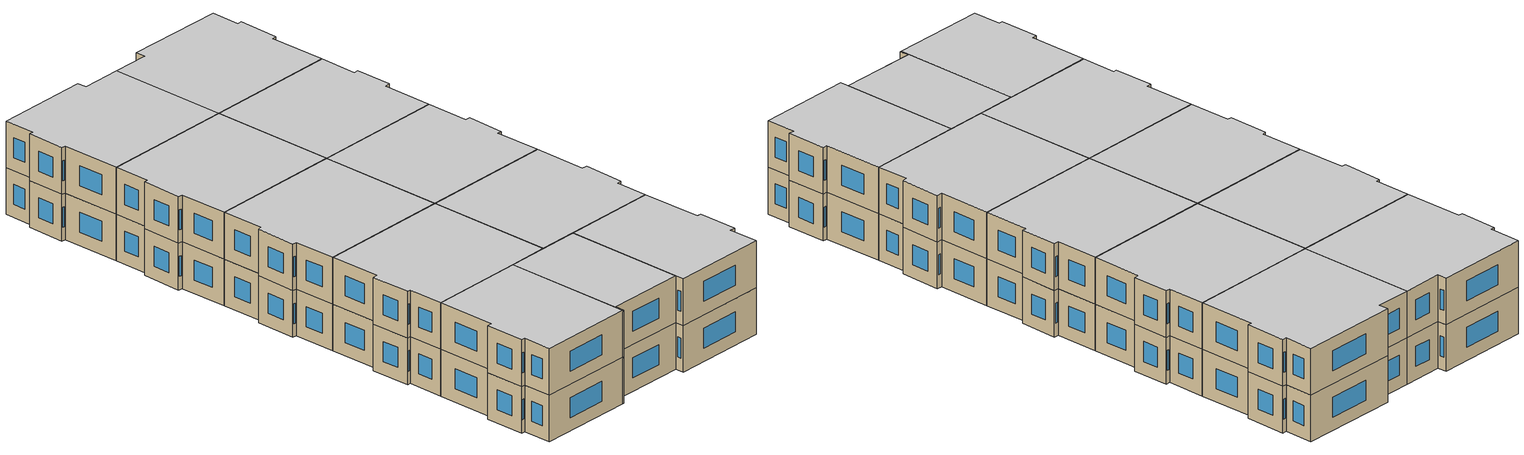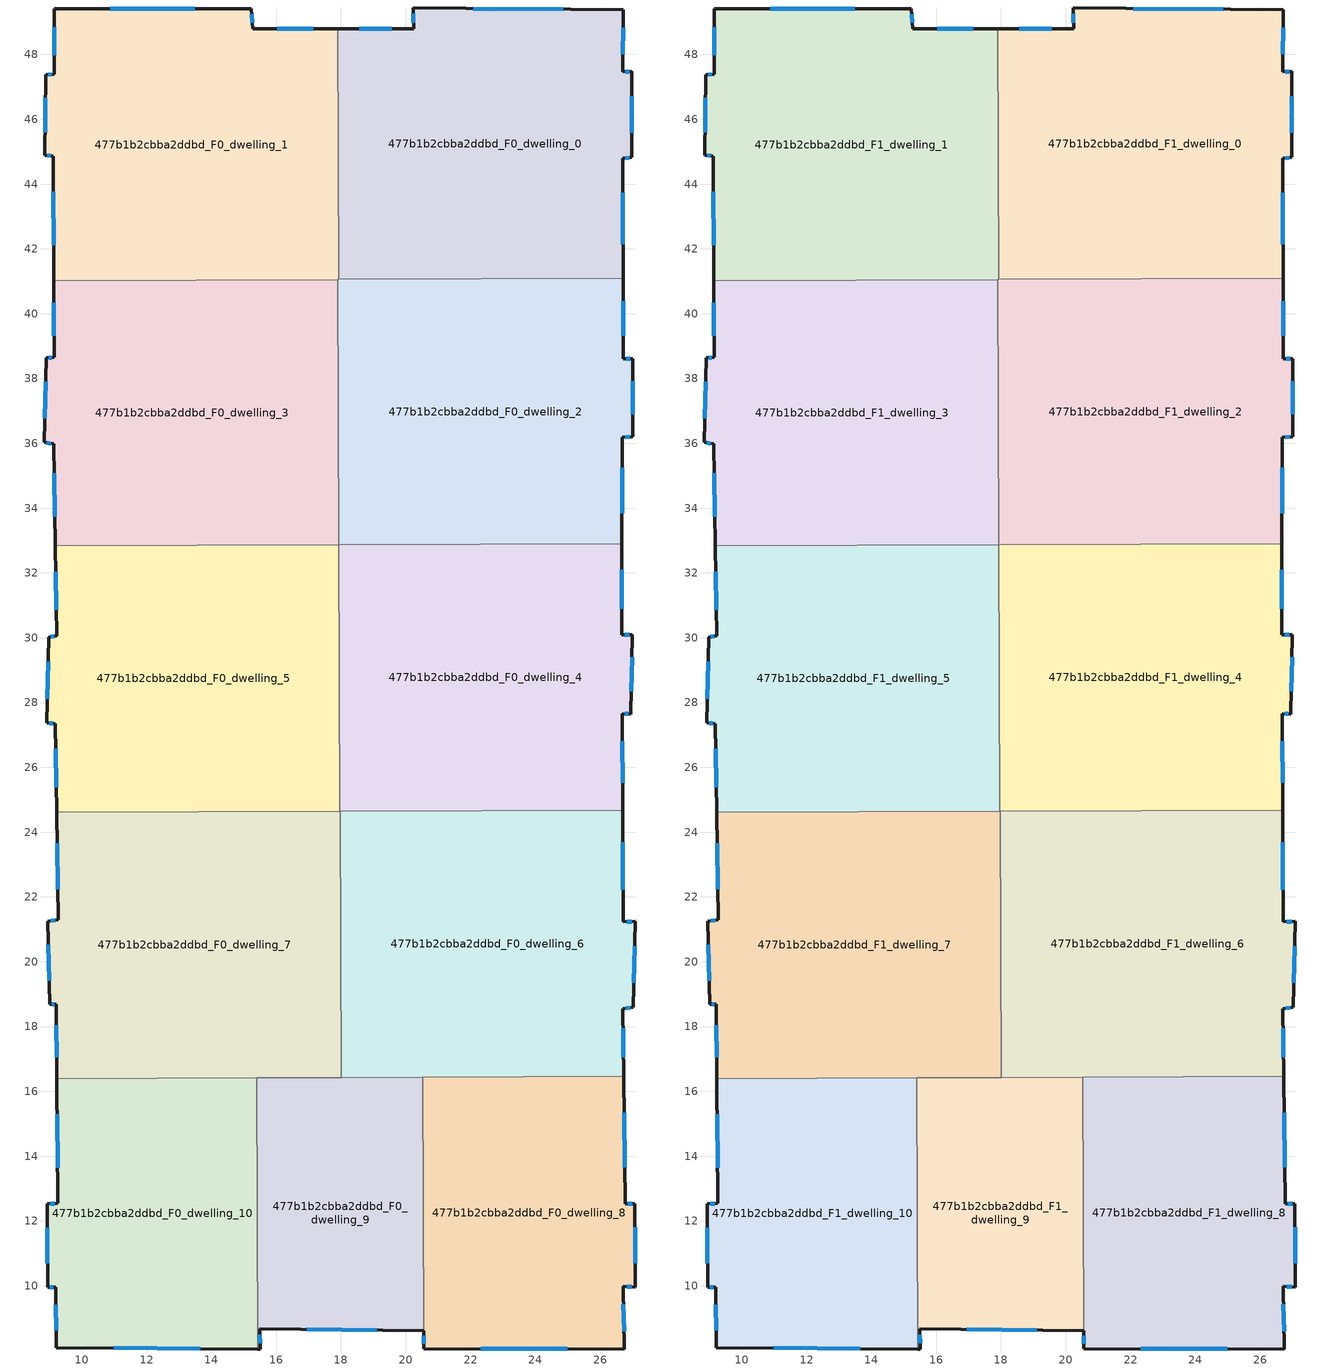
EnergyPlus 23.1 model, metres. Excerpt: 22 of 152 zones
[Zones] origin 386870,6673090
477b1b2cbba2ddbd_F0_dwelling_0
 floor ground (EU_floor_Construction): 26.72,49.38 26.69,47.46 26.97,47.48 26.97,44.82 26.69,44.79 26.71,41.09 17.93,41.06 17.9,48.8 20.24,48.8 20.23,49.43 z0
 wall outside (EU_wall_Construction): 26.71,41.09 26.69,44.79 26.97,44.82 26.97,47.48 26.69,47.46 26.72,49.38 20.23,49.43 20.24,48.8 17.9,48.8 z0:3
 wall to 477b1b2cbba2ddbd_F0_dwelling_1 (EU_wall_Construction): 17.9,48.8 17.93,41.06 z0:3
 wall to 477b1b2cbba2ddbd_F0_dwelling_2 (EU_wall_Construction): 17.93,41.06 26.71,41.09 z0:3
 window (EU_Window_Construction): 19.57,48.8 18.57,48.8 / 20.23,49.25 20.24,48.98 / 24.86,49.4 22.08,49.42 / 26.7,48.01 26.71,48.83 / 26.89,47.47 26.77,47.47 / 26.97,45.58 26.97,46.72 / 26.77,44.8 26.89,44.81 / 26.7,42.15 26.7,43.73 z0.86:2.14
477b1b2cbba2ddbd_F0_dwelling_1
 floor ground (EU_floor_Construction): 17.9,48.8 17.93,41.06 9.13,41.02 9.11,44.87 8.86,44.9 8.88,47.38 9.15,47.39 9.15,49.41 15.23,49.41 15.28,48.8 z0
 wall outside (EU_wall_Construction): 17.9,48.8 15.28,48.8 15.23,49.41 9.15,49.41 9.15,47.39 8.88,47.38 8.86,44.9 9.11,44.87 9.13,41.02 z0:3
 wall to 477b1b2cbba2ddbd_F0_dwelling_3 (EU_wall_Construction): 9.13,41.02 17.91,41.06 z0:3
 wall to 477b1b2cbba2ddbd_F0_dwelling_2 (EU_wall_Construction): 17.91,41.06 17.93,41.06 z0:3
 window (EU_Window_Construction): 8.88,46.67 8.87,45.6 / 9.08,47.39 8.96,47.38 / 9.15,48.84 9.15,47.97 / 13.49,49.41 10.89,49.41 / 15.27,48.98 15.25,49.24 / 17.15,48.8 16.03,48.8 / 9.12,43.77 9.13,42.12 / 8.93,44.89 9.04,44.87 z0.86:2.14
477b1b2cbba2ddbd_F0_dwelling_10
 floor ground (EU_floor_Construction): 15.4,16.42 15.44,8.05 9.22,8.09 9.2,9.95 8.94,9.96 8.93,12.53 9.26,12.54 9.23,16.39 z0
 wall outside (EU_wall_Construction): 9.23,16.39 9.26,12.54 8.93,12.53 8.94,9.96 9.2,9.95 9.22,8.09 15.44,8.05 z0:3
 wall to 477b1b2cbba2ddbd_F0_dwelling_9 (EU_wall_Construction): 15.44,8.05 15.4,16.42 z0:3
 wall to 477b1b2cbba2ddbd_F0_dwelling_7 (EU_wall_Construction): 15.4,16.42 9.23,16.39 z0:3
 window (EU_Window_Construction): 8.93,11.79 8.94,10.69 / 9.17,12.54 9.03,12.53 / 9.24,15.29 9.25,13.64 / 10.99,8.08 13.66,8.06 / 9.2,9.42 9.21,8.62 / 9.02,9.96 9.12,9.95 z0.86:2.14
477b1b2cbba2ddbd_F0_dwelling_2
 floor ground (EU_floor_Construction): 26.71,41.09 26.71,38.6 27.01,38.61 27.01,36.21 26.68,36.19 26.67,32.9 17.94,32.87 17.91,41.06 z0
 wall outside (EU_wall_Construction): 26.67,32.9 26.68,36.19 27.01,36.21 27.01,38.61 26.71,38.6 26.71,41.09 z0:3
 wall to 477b1b2cbba2ddbd_F0_dwelling_3 (EU_wall_Construction): 17.91,41.06 17.94,32.87 z0:3
 wall to 477b1b2cbba2ddbd_F0_dwelling_4 (EU_wall_Construction): 17.94,32.87 26.67,32.9 z0:3
 window (EU_Window_Construction): 26.67,33.84 26.68,35.25 / 26.71,39.31 26.71,40.38 / 26.92,38.61 26.8,38.6 / 27.01,36.89 27.01,37.92 / 26.77,36.19 26.92,36.2 z0.86:2.14
477b1b2cbba2ddbd_F0_dwelling_3
 floor ground (EU_floor_Construction): 17.91,41.06 17.94,32.87 9.18,32.83 9.13,35.98 8.84,36.03 8.91,38.64 9.15,38.65 9.13,41.02 z0
 wall outside (EU_wall_Construction): 9.13,41.02 9.15,38.65 8.91,38.64 8.84,36.03 9.13,35.98 9.18,32.83 z0:3
 wall to 477b1b2cbba2ddbd_F0_dwelling_5 (EU_wall_Construction): 9.18,32.83 17.93,32.87 z0:3
 wall to 477b1b2cbba2ddbd_F0_dwelling_4 (EU_wall_Construction): 17.93,32.87 17.94,32.87 z0:3
 window (EU_Window_Construction): 8.89,37.9 8.86,36.77 / 9.08,38.65 8.97,38.64 / 9.14,40.34 9.14,39.33 / 9.14,35.08 9.17,33.73 / 8.92,36.01 9.05,35.99 z0.86:2.14
477b1b2cbba2ddbd_F0_dwelling_4
 floor ground (EU_floor_Construction): 26.67,32.9 26.66,30.09 26.99,30.09 26.95,27.64 26.68,27.66 26.69,24.68 17.96,24.64 17.93,32.87 z0
 wall outside (EU_wall_Construction): 26.69,24.68 26.68,27.66 26.95,27.64 26.99,30.09 26.66,30.09 26.67,32.9 z0:3
 wall to 477b1b2cbba2ddbd_F0_dwelling_5 (EU_wall_Construction): 17.93,32.87 17.96,24.64 z0:3
 wall to 477b1b2cbba2ddbd_F0_dwelling_6 (EU_wall_Construction): 17.97,24.64 26.69,24.68 z0:3
 wall to 477b1b2cbba2ddbd_F0_dwelling_7 (EU_wall_Construction): 17.96,24.64 17.97,24.64 z0:3
 window (EU_Window_Construction): 26.69,25.53 26.69,26.81 / 26.67,30.89 26.67,32.1 / 26.9,30.09 26.76,30.09 / 26.96,28.34 26.98,29.39 / 26.76,27.66 26.87,27.65 z0.86:2.14
477b1b2cbba2ddbd_F0_dwelling_5
 floor ground (EU_floor_Construction): 17.93,32.87 17.96,24.64 9.22,24.61 9.18,27.35 8.93,27.37 8.98,30.01 9.22,30.07 9.18,32.83 z0
 wall outside (EU_wall_Construction): 9.18,32.83 9.22,30.07 8.98,30.01 8.93,27.37 9.18,27.35 9.22,24.61 z0:3
 wall to 477b1b2cbba2ddbd_F0_dwelling_7 (EU_wall_Construction): 9.22,24.61 17.96,24.64 z0:3
 window (EU_Window_Construction): 8.96,29.26 8.94,28.12 / 9.15,30.05 9.05,30.03 / 9.19,32.04 9.21,30.86 / 9.19,26.57 9.21,25.39 / 9,27.36 9.11,27.35 z0.86:2.14
477b1b2cbba2ddbd_F0_dwelling_6
 floor ground (EU_floor_Construction): 26.69,24.68 26.71,21.23 27.08,21.24 27.02,18.59 26.7,18.55 26.72,16.46 18,16.43 17.97,24.64 z0
 wall outside (EU_wall_Construction): 26.72,16.46 26.7,18.55 27.02,18.59 27.08,21.24 26.71,21.23 26.69,24.68 z0:3
 wall to 477b1b2cbba2ddbd_F0_dwelling_7 (EU_wall_Construction): 17.97,24.64 18,16.43 z0:3
 wall to 477b1b2cbba2ddbd_F0_dwelling_8 (EU_wall_Construction): 20.52,16.44 26.72,16.46 z0:3
 wall to 477b1b2cbba2ddbd_F0_dwelling_9 (EU_wall_Construction): 18,16.43 20.52,16.44 z0:3
 window (EU_Window_Construction): 26.72,17.06 26.71,17.95 / 26.7,22.22 26.7,23.69 / 26.97,21.24 26.81,21.23 / 27.04,19.35 27.06,20.49 / 26.79,18.56 26.93,18.58 z0.86:2.14
477b1b2cbba2ddbd_F0_dwelling_7
 floor ground (EU_floor_Construction): 17.97,24.64 18,16.43 9.23,16.39 9.22,18.69 9.01,18.69 8.95,21.26 9.28,21.3 9.22,24.61 z0
 wall outside (EU_wall_Construction): 9.22,24.61 9.28,21.3 8.95,21.26 9.01,18.69 9.22,18.69 9.23,16.39 z0:3
 wall to 477b1b2cbba2ddbd_F0_dwelling_9 (EU_wall_Construction): 15.4,16.42 18,16.43 z0:3
 window (EU_Window_Construction): 8.97,20.52 8.99,19.42 / 9.19,21.29 9.04,21.27 / 9.24,23.66 9.26,22.24 / 9.22,18.04 9.23,17.05 / 9.07,18.69 9.16,18.69 z0.86:2.14
477b1b2cbba2ddbd_F0_dwelling_8
 floor ground (EU_floor_Construction): 26.72,16.46 26.77,12.54 27.07,12.54 27.08,9.96 26.7,9.98 26.75,8.05 20.55,8.05 20.55,8.61 20.52,16.44 z0
 wall outside (EU_wall_Construction): 20.55,8.61 20.55,8.05 26.75,8.05 26.7,9.98 27.08,9.96 27.07,12.54 26.77,12.54 26.72,16.46 z0:3
 wall to 477b1b2cbba2ddbd_F0_dwelling_9 (EU_wall_Construction): 20.52,16.44 20.55,8.61 z0:3
 window (EU_Window_Construction): 22.32,8.05 24.98,8.05 / 20.55,8.45 20.55,8.21 / 26.75,13.66 26.74,15.34 / 26.98,12.54 26.85,12.54 / 27.08,10.7 27.07,11.8 / 26.81,9.98 26.98,9.96 / 26.74,8.6 26.72,9.43 z0.86:2.14
477b1b2cbba2ddbd_F0_dwelling_9
 floor ground (EU_floor_Construction): 20.52,16.44 20.55,8.61 15.5,8.67 15.51,8.05 15.44,8.05 15.4,16.42 z0
 wall outside (EU_wall_Construction): 15.44,8.05 15.51,8.05 15.5,8.67 20.55,8.61 z0:3
 window (EU_Window_Construction): 16.94,8.65 19.11,8.63 / 15.5,8.23 15.5,8.49 z0.86:2.14
477b1b2cbba2ddbd_F1_dwelling_0
 floor to 477b1b2cbba2ddbd_F0_dwelling_0 (EU_floor_Construction): 26.72,49.38 26.69,47.46 26.97,47.48 26.97,44.82 26.69,44.79 26.71,41.09 17.93,41.06 17.9,48.8 20.24,48.8 20.23,49.43 z3
 wall outside (EU_wall_Construction): 26.71,41.09 26.69,44.79 26.97,44.82 26.97,47.48 26.69,47.46 26.72,49.38 20.23,49.43 20.24,48.8 17.9,48.8 z3:6
 wall to 477b1b2cbba2ddbd_F1_dwelling_1 (EU_wall_Construction): 17.9,48.8 17.93,41.06 z3:6
 wall to 477b1b2cbba2ddbd_F1_dwelling_2 (EU_wall_Construction): 17.93,41.06 26.71,41.09 z3:6
 window (EU_Window_Construction): 19.57,48.8 18.57,48.8 / 20.23,49.25 20.24,48.98 / 24.86,49.4 22.08,49.42 / 26.7,48.01 26.71,48.83 / 26.89,47.47 26.77,47.47 / 26.97,45.58 26.97,46.72 / 26.77,44.8 26.89,44.81 / 26.7,42.15 26.7,43.73 z3.86:5.14
 ceiling to 477b1b2cbba2ddbd_F2_dwelling_0 (EU_floor_Construction): 26.71,41.09 26.69,44.79 26.97,44.82 26.97,47.48 26.69,47.46 26.72,49.38 20.23,49.43 20.24,48.8 17.9,48.8 17.93,41.06 z6
477b1b2cbba2ddbd_F1_dwelling_1
 floor to 477b1b2cbba2ddbd_F0_dwelling_1 (EU_floor_Construction): 17.9,48.8 17.93,41.06 9.13,41.02 9.11,44.87 8.86,44.9 8.88,47.38 9.15,47.39 9.15,49.41 15.23,49.41 15.28,48.8 z3
 wall outside (EU_wall_Construction): 17.9,48.8 15.28,48.8 15.23,49.41 9.15,49.41 9.15,47.39 8.88,47.38 8.86,44.9 9.11,44.87 9.13,41.02 z3:6
 wall to 477b1b2cbba2ddbd_F1_dwelling_3 (EU_wall_Construction): 9.13,41.02 17.91,41.06 z3:6
 wall to 477b1b2cbba2ddbd_F1_dwelling_2 (EU_wall_Construction): 17.91,41.06 17.93,41.06 z3:6
 window (EU_Window_Construction): 8.88,46.67 8.87,45.6 / 9.08,47.39 8.96,47.38 / 9.15,48.84 9.15,47.97 / 13.49,49.41 10.89,49.41 / 15.27,48.98 15.25,49.24 / 17.15,48.8 16.03,48.8 / 9.12,43.77 9.13,42.12 / 8.93,44.89 9.04,44.87 z3.86:5.14
 ceiling to 477b1b2cbba2ddbd_F2_dwelling_1 (EU_floor_Construction): 17.93,41.06 17.9,48.8 15.28,48.8 15.23,49.41 9.15,49.41 9.15,47.39 8.88,47.38 8.86,44.9 9.11,44.87 9.13,41.02 z6
477b1b2cbba2ddbd_F1_dwelling_10
 floor to 477b1b2cbba2ddbd_F0_dwelling_10 (EU_floor_Construction): 15.4,16.42 15.44,8.05 9.22,8.09 9.2,9.95 8.94,9.96 8.93,12.53 9.26,12.54 9.23,16.39 z3
 wall outside (EU_wall_Construction): 9.23,16.39 9.26,12.54 8.93,12.53 8.94,9.96 9.2,9.95 9.22,8.09 15.44,8.05 z3:6
 wall to 477b1b2cbba2ddbd_F1_dwelling_9 (EU_wall_Construction): 15.44,8.05 15.4,16.42 z3:6
 wall to 477b1b2cbba2ddbd_F1_dwelling_7 (EU_wall_Construction): 15.4,16.42 9.23,16.39 z3:6
 window (EU_Window_Construction): 8.93,11.79 8.94,10.69 / 9.17,12.54 9.03,12.53 / 9.24,15.29 9.25,13.64 / 10.99,8.08 13.66,8.06 / 9.2,9.42 9.21,8.62 / 9.02,9.96 9.12,9.95 z3.86:5.14
 ceiling to 477b1b2cbba2ddbd_F2_dwelling_10 (EU_floor_Construction): 15.44,8.05 15.4,16.42 9.23,16.39 9.26,12.54 8.93,12.53 8.94,9.96 9.2,9.95 9.22,8.09 z6
477b1b2cbba2ddbd_F1_dwelling_2
 floor to 477b1b2cbba2ddbd_F0_dwelling_2 (EU_floor_Construction): 26.71,41.09 26.71,38.6 27.01,38.61 27.01,36.21 26.68,36.19 26.67,32.9 17.94,32.87 17.91,41.06 z3
 wall outside (EU_wall_Construction): 26.67,32.9 26.68,36.19 27.01,36.21 27.01,38.61 26.71,38.6 26.71,41.09 z3:6
 wall to 477b1b2cbba2ddbd_F1_dwelling_3 (EU_wall_Construction): 17.91,41.06 17.94,32.87 z3:6
 wall to 477b1b2cbba2ddbd_F1_dwelling_4 (EU_wall_Construction): 17.94,32.87 26.67,32.9 z3:6
 window (EU_Window_Construction): 26.67,33.84 26.68,35.25 / 26.71,39.31 26.71,40.38 / 26.92,38.61 26.8,38.6 / 27.01,36.89 27.01,37.92 / 26.77,36.19 26.92,36.2 z3.86:5.14
 ceiling to 477b1b2cbba2ddbd_F2_dwelling_2 (EU_floor_Construction): 26.67,32.9 26.68,36.19 27.01,36.21 27.01,38.61 26.71,38.6 26.71,41.09 17.91,41.06 17.94,32.87 z6
477b1b2cbba2ddbd_F1_dwelling_3
 floor to 477b1b2cbba2ddbd_F0_dwelling_3 (EU_floor_Construction): 17.91,41.06 17.94,32.87 9.18,32.83 9.13,35.98 8.84,36.03 8.91,38.64 9.15,38.65 9.13,41.02 z3
 wall outside (EU_wall_Construction): 9.13,41.02 9.15,38.65 8.91,38.64 8.84,36.03 9.13,35.98 9.18,32.83 z3:6
 wall to 477b1b2cbba2ddbd_F1_dwelling_5 (EU_wall_Construction): 9.18,32.83 17.93,32.87 z3:6
 wall to 477b1b2cbba2ddbd_F1_dwelling_4 (EU_wall_Construction): 17.93,32.87 17.94,32.87 z3:6
 window (EU_Window_Construction): 8.89,37.9 8.86,36.77 / 9.08,38.65 8.97,38.64 / 9.14,40.34 9.14,39.33 / 9.14,35.08 9.17,33.73 / 8.92,36.01 9.05,35.99 z3.86:5.14
 ceiling to 477b1b2cbba2ddbd_F2_dwelling_3 (EU_floor_Construction): 17.94,32.87 17.91,41.06 9.13,41.02 9.15,38.65 8.91,38.64 8.84,36.03 9.13,35.98 9.18,32.83 z6
477b1b2cbba2ddbd_F1_dwelling_4
 floor to 477b1b2cbba2ddbd_F0_dwelling_4 (EU_floor_Construction): 26.67,32.9 26.66,30.09 26.99,30.09 26.95,27.64 26.68,27.66 26.69,24.68 17.96,24.64 17.93,32.87 z3
 wall outside (EU_wall_Construction): 26.69,24.68 26.68,27.66 26.95,27.64 26.99,30.09 26.66,30.09 26.67,32.9 z3:6
 wall to 477b1b2cbba2ddbd_F1_dwelling_5 (EU_wall_Construction): 17.93,32.87 17.96,24.64 z3:6
 wall to 477b1b2cbba2ddbd_F1_dwelling_6 (EU_wall_Construction): 17.97,24.64 26.69,24.68 z3:6
 wall to 477b1b2cbba2ddbd_F1_dwelling_7 (EU_wall_Construction): 17.96,24.64 17.97,24.64 z3:6
 window (EU_Window_Construction): 26.69,25.53 26.69,26.81 / 26.67,30.89 26.67,32.1 / 26.9,30.09 26.76,30.09 / 26.96,28.34 26.98,29.39 / 26.76,27.66 26.87,27.65 z3.86:5.14
 ceiling to 477b1b2cbba2ddbd_F2_dwelling_4 (EU_floor_Construction): 26.69,24.68 26.68,27.66 26.95,27.64 26.99,30.09 26.66,30.09 26.67,32.9 17.93,32.87 17.96,24.64 z6
477b1b2cbba2ddbd_F1_dwelling_5
 floor to 477b1b2cbba2ddbd_F0_dwelling_5 (EU_floor_Construction): 17.93,32.87 17.96,24.64 9.22,24.61 9.18,27.35 8.93,27.37 8.98,30.01 9.22,30.07 9.18,32.83 z3
 wall outside (EU_wall_Construction): 9.18,32.83 9.22,30.07 8.98,30.01 8.93,27.37 9.18,27.35 9.22,24.61 z3:6
 wall to 477b1b2cbba2ddbd_F1_dwelling_7 (EU_wall_Construction): 9.22,24.61 17.96,24.64 z3:6
 window (EU_Window_Construction): 8.96,29.26 8.94,28.12 / 9.15,30.05 9.05,30.03 / 9.19,32.04 9.21,30.86 / 9.19,26.57 9.21,25.39 / 9,27.36 9.11,27.35 z3.86:5.14
 ceiling to 477b1b2cbba2ddbd_F2_dwelling_5 (EU_floor_Construction): 17.96,24.64 17.93,32.87 9.18,32.83 9.22,30.07 8.98,30.01 8.93,27.37 9.18,27.35 9.22,24.61 z6
477b1b2cbba2ddbd_F1_dwelling_6
 floor to 477b1b2cbba2ddbd_F0_dwelling_6 (EU_floor_Construction): 26.69,24.68 26.71,21.23 27.08,21.24 27.02,18.59 26.7,18.55 26.72,16.46 18,16.43 17.97,24.64 z3
 wall outside (EU_wall_Construction): 26.72,16.46 26.7,18.55 27.02,18.59 27.08,21.24 26.71,21.23 26.69,24.68 z3:6
 wall to 477b1b2cbba2ddbd_F1_dwelling_7 (EU_wall_Construction): 17.97,24.64 18,16.43 z3:6
 wall to 477b1b2cbba2ddbd_F1_dwelling_8 (EU_wall_Construction): 20.52,16.44 26.72,16.46 z3:6
 wall to 477b1b2cbba2ddbd_F1_dwelling_9 (EU_wall_Construction): 18,16.43 20.52,16.44 z3:6
 window (EU_Window_Construction): 26.72,17.06 26.71,17.95 / 26.7,22.22 26.7,23.69 / 26.97,21.24 26.81,21.23 / 27.04,19.35 27.06,20.49 / 26.79,18.56 26.93,18.58 z3.86:5.14
 ceiling to 477b1b2cbba2ddbd_F2_dwelling_6 (EU_floor_Construction): 26.72,16.46 26.7,18.55 27.02,18.59 27.08,21.24 26.71,21.23 26.69,24.68 17.97,24.64 18,16.43 z6
477b1b2cbba2ddbd_F1_dwelling_7
 floor to 477b1b2cbba2ddbd_F0_dwelling_7 (EU_floor_Construction): 17.97,24.64 18,16.43 9.23,16.39 9.22,18.69 9.01,18.69 8.95,21.26 9.28,21.3 9.22,24.61 z3
 wall outside (EU_wall_Construction): 9.22,24.61 9.28,21.3 8.95,21.26 9.01,18.69 9.22,18.69 9.23,16.39 z3:6
 wall to 477b1b2cbba2ddbd_F1_dwelling_9 (EU_wall_Construction): 15.4,16.42 18,16.43 z3:6
 window (EU_Window_Construction): 8.97,20.52 8.99,19.42 / 9.19,21.29 9.04,21.27 / 9.24,23.66 9.26,22.24 / 9.22,18.04 9.23,17.05 / 9.07,18.69 9.16,18.69 z3.86:5.14
 ceiling to 477b1b2cbba2ddbd_F2_dwelling_7 (EU_floor_Construction): 18,16.43 17.97,24.64 9.22,24.61 9.28,21.3 8.95,21.26 9.01,18.69 9.22,18.69 9.23,16.39 z6
477b1b2cbba2ddbd_F1_dwelling_8
 floor to 477b1b2cbba2ddbd_F0_dwelling_8 (EU_floor_Construction): 26.72,16.46 26.77,12.54 27.07,12.54 27.08,9.96 26.7,9.98 26.75,8.05 20.55,8.05 20.55,8.61 20.52,16.44 z3
 wall outside (EU_wall_Construction): 20.55,8.61 20.55,8.05 26.75,8.05 26.7,9.98 27.08,9.96 27.07,12.54 26.77,12.54 26.72,16.46 z3:6
 wall to 477b1b2cbba2ddbd_F1_dwelling_9 (EU_wall_Construction): 20.52,16.44 20.55,8.61 z3:6
 window (EU_Window_Construction): 22.32,8.05 24.98,8.05 / 20.55,8.45 20.55,8.21 / 26.75,13.66 26.74,15.34 / 26.98,12.54 26.85,12.54 / 27.08,10.7 27.07,11.8 / 26.81,9.98 26.98,9.96 / 26.74,8.6 26.72,9.43 z3.86:5.14
 ceiling to 477b1b2cbba2ddbd_F2_dwelling_8 (EU_floor_Construction): 26.75,8.05 26.7,9.98 27.08,9.96 27.07,12.54 26.77,12.54 26.72,16.46 20.52,16.44 20.55,8.61 20.55,8.05 z6
477b1b2cbba2ddbd_F1_dwelling_9
 floor to 477b1b2cbba2ddbd_F0_dwelling_9 (EU_floor_Construction): 20.52,16.44 20.55,8.61 15.5,8.67 15.51,8.05 15.44,8.05 15.4,16.42 z3
 wall outside (EU_wall_Construction): 15.44,8.05 15.51,8.05 15.5,8.67 20.55,8.61 z3:6
 window (EU_Window_Construction): 16.94,8.65 19.11,8.63 / 15.5,8.23 15.5,8.49 z3.86:5.14
 ceiling to 477b1b2cbba2ddbd_F2_dwelling_9 (EU_floor_Construction): 20.55,8.61 20.52,16.44 15.4,16.42 15.44,8.05 15.51,8.05 15.5,8.67 z6
[Building]
EU S2 Campaign: North Axis=0; Terrain=City; Solar Distribution=FullExterior
[Site:Location]
Helsinki-Vantaa.AP: Latitude=60.317; Longitude=24.963; Time Zone=2; Elevation=54.6
[SizingPeriod:WeatherFileDays]
AnnualSizingPeriod: Begin Month=1; Begin Day of Month=1; End Month=12; End Day of Month=31; Day of Week for Start Day=Monday; Use Weather File Daylight Saving Period=No; Use Weather File Rain and Snow Indicators=No
[MATERIAL]
EU_InternalMass_Material: Roughness=MediumRough; Thickness=0.1; Conductivity=1; Density=1800; Specific Heat=900; Thermal Absorptance=0.9; Solar Absorptance=0.7; Visible Absorptance=0.7
[MATERIAL:NOMASS] Roughness=MediumRough; Thermal Absorptance=0.9; Solar Absorptance=0.7; Visible Absorptance=0.7
Name | Thermal Resistance
EU_wall_NoMass | 1.10183
EU_floor_NoMass | 1.70606
[WINDOWMATERIAL:SIMPLEGLAZINGSYSTEM]
EU_Window_SimpleGlazing: UFactor=3.11035; Solar Heat Gain Coefficient=0.8; Visible Transmittance=0.8
[CONSTRUCTION]
EU_wall_Construction: EU_wall_NoMass
EU_floor_Construction: EU_floor_NoMass
EU_Window_Construction: EU_Window_SimpleGlazing
EU_InternalMass_Construction: EU_InternalMass_Material
[ZONE] Type=1; Multiplier=1; Ceiling Height=autocalculate; Floor Area=autocalculate; Part of Total Floor Area=Yes
Name | Volume
477b1b2cbba2ddbd_F0_dwelling_0; 477b1b2cbba2ddbd_F1_dwelling_0; 477b1b2cbba2ddbd_F0_dwelling_4; 477b1b2cbba2ddbd_F1_dwelling_4 | 217.671
477b1b2cbba2ddbd_F0_dwelling_1; 477b1b2cbba2ddbd_F1_dwelling_1 | 217.668
477b1b2cbba2ddbd_F0_dwelling_10; 477b1b2cbba2ddbd_F1_dwelling_10 | 156.924
477b1b2cbba2ddbd_F0_dwelling_2; 477b1b2cbba2ddbd_F1_dwelling_2 | 217.688
477b1b2cbba2ddbd_F0_dwelling_3; 477b1b2cbba2ddbd_F1_dwelling_3 | 217.707
477b1b2cbba2ddbd_F0_dwelling_5; 477b1b2cbba2ddbd_F1_dwelling_5 | 217.674
477b1b2cbba2ddbd_F0_dwelling_6; 477b1b2cbba2ddbd_F1_dwelling_6 | 217.673
477b1b2cbba2ddbd_F0_dwelling_7; 477b1b2cbba2ddbd_F1_dwelling_7 | 217.682
477b1b2cbba2ddbd_F0_dwelling_8; 477b1b2cbba2ddbd_F1_dwelling_8 | 158.821
477b1b2cbba2ddbd_F0_dwelling_9; 477b1b2cbba2ddbd_F1_dwelling_9 | 119.65
[INTERNALMASS] Construction=EU_InternalMass_Construction
Name | Zone or ZoneList | Surface Area
477b1b2cbba2ddbd_F0_dwelling_0_EU_InternalMass | 477b1b2cbba2ddbd_F0_dwelling_0 | 72.5571
477b1b2cbba2ddbd_F0_dwelling_1_EU_InternalMass | 477b1b2cbba2ddbd_F0_dwelling_1 | 72.5564
477b1b2cbba2ddbd_F0_dwelling_2_EU_InternalMass | 477b1b2cbba2ddbd_F0_dwelling_2 | 72.5629
477b1b2cbba2ddbd_F0_dwelling_3_EU_InternalMass | 477b1b2cbba2ddbd_F0_dwelling_3 | 72.5689
477b1b2cbba2ddbd_F0_dwelling_4_EU_InternalMass | 477b1b2cbba2ddbd_F0_dwelling_4 | 72.5568
477b1b2cbba2ddbd_F0_dwelling_5_EU_InternalMass | 477b1b2cbba2ddbd_F0_dwelling_5 | 72.558
477b1b2cbba2ddbd_F0_dwelling_6_EU_InternalMass | 477b1b2cbba2ddbd_F0_dwelling_6 | 72.5576
477b1b2cbba2ddbd_F0_dwelling_7_EU_InternalMass | 477b1b2cbba2ddbd_F0_dwelling_7 | 72.5606
477b1b2cbba2ddbd_F0_dwelling_8_EU_InternalMass | 477b1b2cbba2ddbd_F0_dwelling_8 | 52.9406
477b1b2cbba2ddbd_F0_dwelling_9_EU_InternalMass | 477b1b2cbba2ddbd_F0_dwelling_9 | 39.8832
477b1b2cbba2ddbd_F0_dwelling_10_EU_InternalMass | 477b1b2cbba2ddbd_F0_dwelling_10 | 52.308
477b1b2cbba2ddbd_F1_dwelling_0_EU_InternalMass | 477b1b2cbba2ddbd_F1_dwelling_0 | 72.5571
477b1b2cbba2ddbd_F1_dwelling_1_EU_InternalMass | 477b1b2cbba2ddbd_F1_dwelling_1 | 72.5564
477b1b2cbba2ddbd_F1_dwelling_2_EU_InternalMass | 477b1b2cbba2ddbd_F1_dwelling_2 | 72.5629
477b1b2cbba2ddbd_F1_dwelling_3_EU_InternalMass | 477b1b2cbba2ddbd_F1_dwelling_3 | 72.5689
477b1b2cbba2ddbd_F1_dwelling_4_EU_InternalMass | 477b1b2cbba2ddbd_F1_dwelling_4 | 72.5568
477b1b2cbba2ddbd_F1_dwelling_5_EU_InternalMass | 477b1b2cbba2ddbd_F1_dwelling_5 | 72.558
477b1b2cbba2ddbd_F1_dwelling_6_EU_InternalMass | 477b1b2cbba2ddbd_F1_dwelling_6 | 72.5576
477b1b2cbba2ddbd_F1_dwelling_7_EU_InternalMass | 477b1b2cbba2ddbd_F1_dwelling_7 | 72.5606
477b1b2cbba2ddbd_F1_dwelling_8_EU_InternalMass | 477b1b2cbba2ddbd_F1_dwelling_8 | 52.9406
477b1b2cbba2ddbd_F1_dwelling_9_EU_InternalMass | 477b1b2cbba2ddbd_F1_dwelling_9 | 39.8832
477b1b2cbba2ddbd_F1_dwelling_10_EU_InternalMass | 477b1b2cbba2ddbd_F1_dwelling_10 | 52.308
[OTHEREQUIPMENT] Fuel Type=Electricity; Design Level Calculation Method=Watts/Area; Power per Zone Floor Area=1; Fraction Latent=0; Fraction Radiant=0; Fraction Lost=0; Carbon Dioxide Generation Rate=0; EndUse Subcategory=EU_Step8_InternalGains
Name | Zone or ZoneList or Space or SpaceList | Schedule
EU_Step8_InternalGain_477b1b2cbba2ddbd_F0_dwelling_0_f000 | 477b1b2cbba2ddbd_F0_dwelling_0 | EU_Step8_GainSchedule_477b1b2cbba2ddbd_F0_dwelling_0_f000
EU_Step8_InternalGain_477b1b2cbba2ddbd_F0_dwelling_1_f000 | 477b1b2cbba2ddbd_F0_dwelling_1 | EU_Step8_GainSchedule_477b1b2cbba2ddbd_F0_dwelling_1_f000
EU_Step8_InternalGain_477b1b2cbba2ddbd_F0_dwelling_2_f000 | 477b1b2cbba2ddbd_F0_dwelling_2 | EU_Step8_GainSchedule_477b1b2cbba2ddbd_F0_dwelling_2_f000
EU_Step8_InternalGain_477b1b2cbba2ddbd_F0_dwelling_3_f000 | 477b1b2cbba2ddbd_F0_dwelling_3 | EU_Step8_GainSchedule_477b1b2cbba2ddbd_F0_dwelling_3_f000
EU_Step8_InternalGain_477b1b2cbba2ddbd_F0_dwelling_4_f000 | 477b1b2cbba2ddbd_F0_dwelling_4 | EU_Step8_GainSchedule_477b1b2cbba2ddbd_F0_dwelling_4_f000
EU_Step8_InternalGain_477b1b2cbba2ddbd_F0_dwelling_5_f000 | 477b1b2cbba2ddbd_F0_dwelling_5 | EU_Step8_GainSchedule_477b1b2cbba2ddbd_F0_dwelling_5_f000
EU_Step8_InternalGain_477b1b2cbba2ddbd_F0_dwelling_6_f000 | 477b1b2cbba2ddbd_F0_dwelling_6 | EU_Step8_GainSchedule_477b1b2cbba2ddbd_F0_dwelling_6_f000
EU_Step8_InternalGain_477b1b2cbba2ddbd_F0_dwelling_7_f000 | 477b1b2cbba2ddbd_F0_dwelling_7 | EU_Step8_GainSchedule_477b1b2cbba2ddbd_F0_dwelling_7_f000
EU_Step8_InternalGain_477b1b2cbba2ddbd_F0_dwelling_8_f000 | 477b1b2cbba2ddbd_F0_dwelling_8 | EU_Step8_GainSchedule_477b1b2cbba2ddbd_F0_dwelling_8_f000
EU_Step8_InternalGain_477b1b2cbba2ddbd_F0_dwelling_9_f000 | 477b1b2cbba2ddbd_F0_dwelling_9 | EU_Step8_GainSchedule_477b1b2cbba2ddbd_F0_dwelling_9_f000
EU_Step8_InternalGain_477b1b2cbba2ddbd_F0_dwelling_10_f000 | 477b1b2cbba2ddbd_F0_dwelling_10 | EU_Step8_GainSchedule_477b1b2cbba2ddbd_F0_dwelling_10_f000
EU_Step8_InternalGain_477b1b2cbba2ddbd_F1_dwelling_0_f000 | 477b1b2cbba2ddbd_F1_dwelling_0 | EU_Step8_GainSchedule_477b1b2cbba2ddbd_F1_dwelling_0_f000
EU_Step8_InternalGain_477b1b2cbba2ddbd_F1_dwelling_1_f000 | 477b1b2cbba2ddbd_F1_dwelling_1 | EU_Step8_GainSchedule_477b1b2cbba2ddbd_F1_dwelling_1_f000
EU_Step8_InternalGain_477b1b2cbba2ddbd_F1_dwelling_2_f000 | 477b1b2cbba2ddbd_F1_dwelling_2 | EU_Step8_GainSchedule_477b1b2cbba2ddbd_F1_dwelling_2_f000
EU_Step8_InternalGain_477b1b2cbba2ddbd_F1_dwelling_3_f000 | 477b1b2cbba2ddbd_F1_dwelling_3 | EU_Step8_GainSchedule_477b1b2cbba2ddbd_F1_dwelling_3_f000
EU_Step8_InternalGain_477b1b2cbba2ddbd_F1_dwelling_4_f000 | 477b1b2cbba2ddbd_F1_dwelling_4 | EU_Step8_GainSchedule_477b1b2cbba2ddbd_F1_dwelling_4_f000
EU_Step8_InternalGain_477b1b2cbba2ddbd_F1_dwelling_5_f000 | 477b1b2cbba2ddbd_F1_dwelling_5 | EU_Step8_GainSchedule_477b1b2cbba2ddbd_F1_dwelling_5_f000
EU_Step8_InternalGain_477b1b2cbba2ddbd_F1_dwelling_6_f000 | 477b1b2cbba2ddbd_F1_dwelling_6 | EU_Step8_GainSchedule_477b1b2cbba2ddbd_F1_dwelling_6_f000
EU_Step8_InternalGain_477b1b2cbba2ddbd_F1_dwelling_7_f000 | 477b1b2cbba2ddbd_F1_dwelling_7 | EU_Step8_GainSchedule_477b1b2cbba2ddbd_F1_dwelling_7_f000
EU_Step8_InternalGain_477b1b2cbba2ddbd_F1_dwelling_8_f000 | 477b1b2cbba2ddbd_F1_dwelling_8 | EU_Step8_GainSchedule_477b1b2cbba2ddbd_F1_dwelling_8_f000
EU_Step8_InternalGain_477b1b2cbba2ddbd_F1_dwelling_9_f000 | 477b1b2cbba2ddbd_F1_dwelling_9 | EU_Step8_GainSchedule_477b1b2cbba2ddbd_F1_dwelling_9_f000
EU_Step8_InternalGain_477b1b2cbba2ddbd_F1_dwelling_10_f000 | 477b1b2cbba2ddbd_F1_dwelling_10 | EU_Step8_GainSchedule_477b1b2cbba2ddbd_F1_dwelling_10_f000
[ZONEVENTILATION:DESIGNFLOWRATE] Schedule=EU_AlwaysOn; Design Flow Rate Calculation Method=AirChanges/Hour; Air Changes per Hour=0.756316; Ventilation Type=Natural; Fan Pressure Rise=0; Fan Total Efficiency=1; Constant Term Coefficient=1; Temperature Term Coefficient=0; Velocity Term Coefficient=0; Velocity Squared Term Coefficient=0; Minimum Indoor Temperature=-100; Maximum Indoor Temperature=100; Delta Temperature=-100; Minimum Outdoor Temperature=-100; Maximum Outdoor Temperature=100; Maximum Wind Speed=40
Name | Zone or ZoneList or Space or SpaceList
EU_ConstantAir_477b1b2cbba2ddbd_F0_dwelling_0 | 477b1b2cbba2ddbd_F0_dwelling_0
EU_ConstantAir_477b1b2cbba2ddbd_F0_dwelling_1 | 477b1b2cbba2ddbd_F0_dwelling_1
EU_ConstantAir_477b1b2cbba2ddbd_F0_dwelling_2 | 477b1b2cbba2ddbd_F0_dwelling_2
EU_ConstantAir_477b1b2cbba2ddbd_F0_dwelling_3 | 477b1b2cbba2ddbd_F0_dwelling_3
EU_ConstantAir_477b1b2cbba2ddbd_F0_dwelling_4 | 477b1b2cbba2ddbd_F0_dwelling_4
EU_ConstantAir_477b1b2cbba2ddbd_F0_dwelling_5 | 477b1b2cbba2ddbd_F0_dwelling_5
EU_ConstantAir_477b1b2cbba2ddbd_F0_dwelling_6 | 477b1b2cbba2ddbd_F0_dwelling_6
EU_ConstantAir_477b1b2cbba2ddbd_F0_dwelling_7 | 477b1b2cbba2ddbd_F0_dwelling_7
EU_ConstantAir_477b1b2cbba2ddbd_F0_dwelling_8 | 477b1b2cbba2ddbd_F0_dwelling_8
EU_ConstantAir_477b1b2cbba2ddbd_F0_dwelling_9 | 477b1b2cbba2ddbd_F0_dwelling_9
EU_ConstantAir_477b1b2cbba2ddbd_F0_dwelling_10 | 477b1b2cbba2ddbd_F0_dwelling_10
EU_ConstantAir_477b1b2cbba2ddbd_F1_dwelling_0 | 477b1b2cbba2ddbd_F1_dwelling_0
EU_ConstantAir_477b1b2cbba2ddbd_F1_dwelling_1 | 477b1b2cbba2ddbd_F1_dwelling_1
EU_ConstantAir_477b1b2cbba2ddbd_F1_dwelling_2 | 477b1b2cbba2ddbd_F1_dwelling_2
EU_ConstantAir_477b1b2cbba2ddbd_F1_dwelling_3 | 477b1b2cbba2ddbd_F1_dwelling_3
EU_ConstantAir_477b1b2cbba2ddbd_F1_dwelling_4 | 477b1b2cbba2ddbd_F1_dwelling_4
EU_ConstantAir_477b1b2cbba2ddbd_F1_dwelling_5 | 477b1b2cbba2ddbd_F1_dwelling_5
EU_ConstantAir_477b1b2cbba2ddbd_F1_dwelling_6 | 477b1b2cbba2ddbd_F1_dwelling_6
EU_ConstantAir_477b1b2cbba2ddbd_F1_dwelling_7 | 477b1b2cbba2ddbd_F1_dwelling_7
EU_ConstantAir_477b1b2cbba2ddbd_F1_dwelling_8 | 477b1b2cbba2ddbd_F1_dwelling_8
EU_ConstantAir_477b1b2cbba2ddbd_F1_dwelling_9 | 477b1b2cbba2ddbd_F1_dwelling_9
EU_ConstantAir_477b1b2cbba2ddbd_F1_dwelling_10 | 477b1b2cbba2ddbd_F1_dwelling_10
[HVACTEMPLATE:THERMOSTAT] Constant Heating Setpoint=20; Constant Cooling Setpoint=50
EU_HeatOnly_477b1b2cbba2ddbd_F0_dwelling_0; EU_HeatOnly_477b1b2cbba2ddbd_F0_dwelling_1; EU_HeatOnly_477b1b2cbba2ddbd_F0_dwelling_2; EU_HeatOnly_477b1b2cbba2ddbd_F0_dwelling_3; EU_HeatOnly_477b1b2cbba2ddbd_F0_dwelling_4; EU_HeatOnly_477b1b2cbba2ddbd_F0_dwelling_5; EU_HeatOnly_477b1b2cbba2ddbd_F0_dwelling_6; EU_HeatOnly_477b1b2cbba2ddbd_F0_dwelling_7; EU_HeatOnly_477b1b2cbba2ddbd_F0_dwelling_8; EU_HeatOnly_477b1b2cbba2ddbd_F0_dwelling_9; EU_HeatOnly_477b1b2cbba2ddbd_F0_dwelling_10; EU_HeatOnly_477b1b2cbba2ddbd_F1_dwelling_0; EU_HeatOnly_477b1b2cbba2ddbd_F1_dwelling_1; EU_HeatOnly_477b1b2cbba2ddbd_F1_dwelling_2; EU_HeatOnly_477b1b2cbba2ddbd_F1_dwelling_3; EU_HeatOnly_477b1b2cbba2ddbd_F1_dwelling_4; EU_HeatOnly_477b1b2cbba2ddbd_F1_dwelling_5; EU_HeatOnly_477b1b2cbba2ddbd_F1_dwelling_6; EU_HeatOnly_477b1b2cbba2ddbd_F1_dwelling_7; EU_HeatOnly_477b1b2cbba2ddbd_F1_dwelling_8; EU_HeatOnly_477b1b2cbba2ddbd_F1_dwelling_9; EU_HeatOnly_477b1b2cbba2ddbd_F1_dwelling_10; EU_HeatOnly_477b1b2cbba2ddbd_F2_dwelling_0; EU_HeatOnly_477b1b2cbba2ddbd_F2_dwelling_1; EU_HeatOnly_477b1b2cbba2ddbd_F2_dwelling_2; EU_HeatOnly_477b1b2cbba2ddbd_F2_dwelling_3; EU_HeatOnly_477b1b2cbba2ddbd_F2_dwelling_4; EU_HeatOnly_477b1b2cbba2ddbd_F2_dwelling_5; EU_HeatOnly_477b1b2cbba2ddbd_F2_dwelling_6; EU_HeatOnly_477b1b2cbba2ddbd_F2_dwelling_7; EU_HeatOnly_477b1b2cbba2ddbd_F2_dwelling_8; EU_HeatOnly_477b1b2cbba2ddbd_F2_dwelling_9; EU_HeatOnly_477b1b2cbba2ddbd_F2_dwelling_10; EU_HeatOnly_477b1b2cbba2ddbd_F3_dwelling_0; EU_HeatOnly_477b1b2cbba2ddbd_F3_dwelling_1; EU_HeatOnly_477b1b2cbba2ddbd_F3_dwelling_2; EU_HeatOnly_477b1b2cbba2ddbd_F3_dwelling_3; EU_HeatOnly_477b1b2cbba2ddbd_F3_dwelling_4; EU_HeatOnly_477b1b2cbba2ddbd_F3_dwelling_5; EU_HeatOnly_477b1b2cbba2ddbd_F3_dwelling_6; EU_HeatOnly_477b1b2cbba2ddbd_F3_dwelling_7; EU_HeatOnly_477b1b2cbba2ddbd_F3_dwelling_8; EU_HeatOnly_477b1b2cbba2ddbd_F3_dwelling_9; EU_HeatOnly_477b1b2cbba2ddbd_F3_dwelling_10; EU_HeatOnly_477b1b2cbba2ddbd_F4_dwelling_0; EU_HeatOnly_477b1b2cbba2ddbd_F4_dwelling_1; EU_HeatOnly_477b1b2cbba2ddbd_F4_dwelling_2; EU_HeatOnly_477b1b2cbba2ddbd_F4_dwelling_3; EU_HeatOnly_477b1b2cbba2ddbd_F4_dwelling_4; EU_HeatOnly_477b1b2cbba2ddbd_F4_dwelling_5; EU_HeatOnly_477b1b2cbba2ddbd_F4_dwelling_6; EU_HeatOnly_477b1b2cbba2ddbd_F4_dwelling_7; EU_HeatOnly_477b1b2cbba2ddbd_F4_dwelling_8; EU_HeatOnly_477b1b2cbba2ddbd_F4_dwelling_9; EU_HeatOnly_477b1b2cbba2ddbd_F4_dwelling_10; EU_HeatOnly_477b1b2cbba2ddbd_F5_dwelling_0; EU_HeatOnly_477b1b2cbba2ddbd_F5_dwelling_1; EU_HeatOnly_477b1b2cbba2ddbd_F5_dwelling_2; EU_HeatOnly_477b1b2cbba2ddbd_F5_dwelling_3; EU_HeatOnly_477b1b2cbba2ddbd_F5_dwelling_4; EU_HeatOnly_477b1b2cbba2ddbd_F5_dwelling_5; EU_HeatOnly_477b1b2cbba2ddbd_F5_dwelling_6; EU_HeatOnly_477b1b2cbba2ddbd_F5_dwelling_7; EU_HeatOnly_477b1b2cbba2ddbd_F5_dwelling_8; EU_HeatOnly_477b1b2cbba2ddbd_F5_dwelling_9; EU_HeatOnly_477b1b2cbba2ddbd_F5_dwelling_10; EU_HeatOnly_477b1b2cbba2ddbd_F6_dwelling_0; EU_HeatOnly_477b1b2cbba2ddbd_F6_dwelling_1; EU_HeatOnly_477b1b2cbba2ddbd_F6_dwelling_2; EU_HeatOnly_477b1b2cbba2ddbd_F6_dwelling_3; EU_HeatOnly_477b1b2cbba2ddbd_F6_dwelling_4; EU_HeatOnly_477b1b2cbba2ddbd_F6_dwelling_5; EU_HeatOnly_477b1b2cbba2ddbd_F6_dwelling_6; EU_HeatOnly_477b1b2cbba2ddbd_F6_dwelling_7; EU_HeatOnly_477b1b2cbba2ddbd_F6_dwelling_8; EU_HeatOnly_477b1b2cbba2ddbd_F6_dwelling_9; EU_HeatOnly_477b1b2cbba2ddbd_F6_dwelling_10; EU_HeatOnly_477b1b2cbba2ddbd_F7_dwelling_0; EU_HeatOnly_477b1b2cbba2ddbd_F7_dwelling_1; EU_HeatOnly_477b1b2cbba2ddbd_F7_dwelling_2; EU_HeatOnly_477b1b2cbba2ddbd_F7_dwelling_3; EU_HeatOnly_477b1b2cbba2ddbd_F7_dwelling_4; EU_HeatOnly_477b1b2cbba2ddbd_F7_dwelling_5; EU_HeatOnly_477b1b2cbba2ddbd_F7_dwelling_6; EU_HeatOnly_477b1b2cbba2ddbd_F7_dwelling_7; EU_HeatOnly_477b1b2cbba2ddbd_F7_dwelling_8; EU_HeatOnly_477b1b2cbba2ddbd_F7_dwelling_9; EU_HeatOnly_477b1b2cbba2ddbd_F7_dwelling_10; EU_HeatOnly_477b1b2cbba2ddbd_F8_dwelling_0; EU_HeatOnly_477b1b2cbba2ddbd_F8_dwelling_1; EU_HeatOnly_477b1b2cbba2ddbd_F8_dwelling_2; EU_HeatOnly_477b1b2cbba2ddbd_F8_dwelling_3; EU_HeatOnly_477b1b2cbba2ddbd_F8_dwelling_4; EU_HeatOnly_477b1b2cbba2ddbd_F8_dwelling_5; EU_HeatOnly_477b1b2cbba2ddbd_F8_dwelling_6; EU_HeatOnly_477b1b2cbba2ddbd_F8_dwelling_7; EU_HeatOnly_477b1b2cbba2ddbd_F8_dwelling_8; EU_HeatOnly_477b1b2cbba2ddbd_F8_dwelling_9; EU_HeatOnly_477b1b2cbba2ddbd_F8_dwelling_10; EU_HeatOnly_477b1b2cbba2ddbd_F9_dwelling_0; EU_HeatOnly_477b1b2cbba2ddbd_F9_dwelling_1; EU_HeatOnly_477b1b2cbba2ddbd_F9_dwelling_2; EU_HeatOnly_477b1b2cbba2ddbd_F9_dwelling_3; EU_HeatOnly_477b1b2cbba2ddbd_F9_dwelling_4; EU_HeatOnly_477b1b2cbba2ddbd_F9_dwelling_5; EU_HeatOnly_477b1b2cbba2ddbd_F9_dwelling_6; EU_HeatOnly_477b1b2cbba2ddbd_F9_dwelling_7; EU_HeatOnly_477b1b2cbba2ddbd_F9_dwelling_8; EU_HeatOnly_477b1b2cbba2ddbd_F9_dwelling_9; EU_HeatOnly_477b1b2cbba2ddbd_F9_dwelling_10; EU_HeatOnly_477b1b2cbba2ddbd_F10_dwelling_0; EU_HeatOnly_477b1b2cbba2ddbd_F10_dwelling_1; EU_HeatOnly_477b1b2cbba2ddbd_F10_dwelling_2; EU_HeatOnly_477b1b2cbba2ddbd_F10_dwelling_3; EU_HeatOnly_477b1b2cbba2ddbd_F10_dwelling_4; EU_HeatOnly_477b1b2cbba2ddbd_F10_dwelling_5; EU_HeatOnly_477b1b2cbba2ddbd_F10_dwelling_6; EU_HeatOnly_477b1b2cbba2ddbd_F10_dwelling_7; EU_HeatOnly_477b1b2cbba2ddbd_F10_dwelling_8; EU_HeatOnly_477b1b2cbba2ddbd_F10_dwelling_9; EU_HeatOnly_477b1b2cbba2ddbd_F10_dwelling_10; EU_HeatOnly_477b1b2cbba2ddbd_F11_dwelling_0; EU_HeatOnly_477b1b2cbba2ddbd_F11_dwelling_1; EU_HeatOnly_477b1b2cbba2ddbd_F11_dwelling_2; EU_HeatOnly_477b1b2cbba2ddbd_F11_dwelling_3; EU_HeatOnly_477b1b2cbba2ddbd_F11_dwelling_4; EU_HeatOnly_477b1b2cbba2ddbd_F11_dwelling_5; EU_HeatOnly_477b1b2cbba2ddbd_F11_dwelling_6; EU_HeatOnly_477b1b2cbba2ddbd_F11_dwelling_7; EU_HeatOnly_477b1b2cbba2ddbd_F11_dwelling_8; EU_HeatOnly_477b1b2cbba2ddbd_F11_dwelling_9; EU_HeatOnly_477b1b2cbba2ddbd_F11_dwelling_10; EU_HeatOnly_477b1b2cbba2ddbd_F12_dwelling_0; EU_HeatOnly_477b1b2cbba2ddbd_F12_dwelling_1; EU_HeatOnly_477b1b2cbba2ddbd_F12_dwelling_2; EU_HeatOnly_477b1b2cbba2ddbd_F12_dwelling_3; EU_HeatOnly_477b1b2cbba2ddbd_F12_dwelling_4; EU_HeatOnly_477b1b2cbba2ddbd_F12_dwelling_5; EU_HeatOnly_477b1b2cbba2ddbd_F12_dwelling_6; EU_HeatOnly_477b1b2cbba2ddbd_F12_dwelling_7; EU_HeatOnly_477b1b2cbba2ddbd_F12_dwelling_8; EU_HeatOnly_477b1b2cbba2ddbd_F12_dwelling_9; EU_HeatOnly_477b1b2cbba2ddbd_F13_dwelling_0; EU_HeatOnly_477b1b2cbba2ddbd_F13_dwelling_1; EU_HeatOnly_477b1b2cbba2ddbd_F13_dwelling_2; EU_HeatOnly_477b1b2cbba2ddbd_F13_dwelling_3; EU_HeatOnly_477b1b2cbba2ddbd_F13_dwelling_4; EU_HeatOnly_477b1b2cbba2ddbd_F13_dwelling_5; EU_HeatOnly_477b1b2cbba2ddbd_F13_dwelling_6; EU_HeatOnly_477b1b2cbba2ddbd_F13_dwelling_7; EU_HeatOnly_477b1b2cbba2ddbd_F13_dwelling_8; EU_HeatOnly_477b1b2cbba2ddbd_F13_dwelling_9
[HVACTEMPLATE:ZONE:IDEALLOADSAIRSYSTEM] System Availability Schedule=EU_AlwaysOn; Maximum Heating Supply Air Temperature=50; Minimum Cooling Supply Air Temperature=13; Maximum Heating Supply Air Humidity Ratio=0.0156; Minimum Cooling Supply Air Humidity Ratio=0.0077; Heating Limit=NoLimit; Cooling Limit=NoLimit; Heating Availability Schedule=EU_AlwaysOn; Cooling Availability Schedule=EU_CoolingOff; Dehumidification Control Type=ConstantSensibleHeatRatio; Cooling Sensible Heat Ratio=0.7; Dehumidification Setpoint=60; Humidification Control Type=None; Humidification Setpoint=30; Outdoor Air Method=None; Outdoor Air Flow Rate per Person=0.00944; Outdoor Air Flow Rate per Zone Floor Area=0; Outdoor Air Flow Rate per Zone=0; Demand Controlled Ventilation Type=None; Outdoor Air Economizer Type=NoEconomizer; Heat Recovery Type=None; Sensible Heat Recovery Effectiveness=0.7; Latent Heat Recovery Effectiveness=0.65
Name | Template Thermostat
477b1b2cbba2ddbd_F0_dwelling_0 | EU_HeatOnly_477b1b2cbba2ddbd_F0_dwelling_0
477b1b2cbba2ddbd_F0_dwelling_1 | EU_HeatOnly_477b1b2cbba2ddbd_F0_dwelling_1
477b1b2cbba2ddbd_F0_dwelling_2 | EU_HeatOnly_477b1b2cbba2ddbd_F0_dwelling_2
477b1b2cbba2ddbd_F0_dwelling_3 | EU_HeatOnly_477b1b2cbba2ddbd_F0_dwelling_3
477b1b2cbba2ddbd_F0_dwelling_4 | EU_HeatOnly_477b1b2cbba2ddbd_F0_dwelling_4
477b1b2cbba2ddbd_F0_dwelling_5 | EU_HeatOnly_477b1b2cbba2ddbd_F0_dwelling_5
477b1b2cbba2ddbd_F0_dwelling_6 | EU_HeatOnly_477b1b2cbba2ddbd_F0_dwelling_6
477b1b2cbba2ddbd_F0_dwelling_7 | EU_HeatOnly_477b1b2cbba2ddbd_F0_dwelling_7
477b1b2cbba2ddbd_F0_dwelling_8 | EU_HeatOnly_477b1b2cbba2ddbd_F0_dwelling_8
477b1b2cbba2ddbd_F0_dwelling_9 | EU_HeatOnly_477b1b2cbba2ddbd_F0_dwelling_9
477b1b2cbba2ddbd_F0_dwelling_10 | EU_HeatOnly_477b1b2cbba2ddbd_F0_dwelling_10
477b1b2cbba2ddbd_F1_dwelling_0 | EU_HeatOnly_477b1b2cbba2ddbd_F1_dwelling_0
477b1b2cbba2ddbd_F1_dwelling_1 | EU_HeatOnly_477b1b2cbba2ddbd_F1_dwelling_1
477b1b2cbba2ddbd_F1_dwelling_2 | EU_HeatOnly_477b1b2cbba2ddbd_F1_dwelling_2
477b1b2cbba2ddbd_F1_dwelling_3 | EU_HeatOnly_477b1b2cbba2ddbd_F1_dwelling_3
477b1b2cbba2ddbd_F1_dwelling_4 | EU_HeatOnly_477b1b2cbba2ddbd_F1_dwelling_4
477b1b2cbba2ddbd_F1_dwelling_5 | EU_HeatOnly_477b1b2cbba2ddbd_F1_dwelling_5
477b1b2cbba2ddbd_F1_dwelling_6 | EU_HeatOnly_477b1b2cbba2ddbd_F1_dwelling_6
477b1b2cbba2ddbd_F1_dwelling_7 | EU_HeatOnly_477b1b2cbba2ddbd_F1_dwelling_7
477b1b2cbba2ddbd_F1_dwelling_8 | EU_HeatOnly_477b1b2cbba2ddbd_F1_dwelling_8
477b1b2cbba2ddbd_F1_dwelling_9 | EU_HeatOnly_477b1b2cbba2ddbd_F1_dwelling_9
477b1b2cbba2ddbd_F1_dwelling_10 | EU_HeatOnly_477b1b2cbba2ddbd_F1_dwelling_10
[SIZING:ZONE] Zone Cooling Design Supply Air Temperature Input Method=SupplyAirTemperature; Zone Cooling Design Supply Air Temperature=13; Zone Heating Design Supply Air Temperature Input Method=SupplyAirTemperature; Zone Heating Design Supply Air Temperature=50; Zone Cooling Design Supply Air Humidity Ratio=0.008; Zone Heating Design Supply Air Humidity Ratio=0.008; Cooling Design Air Flow Method=DesignDay; Cooling Design Air Flow Rate=0; Cooling Minimum Air Flow per Zone Floor Area=0.000762; Cooling Minimum Air Flow=0; Cooling Minimum Air Flow Fraction=0.2; Heating Design Air Flow Method=DesignDay; Heating Design Air Flow Rate=0; Heating Maximum Air Flow per Zone Floor Area=0.002032; Heating Maximum Air Flow=0.141576; Heating Maximum Air Flow Fraction=0.3; Account for Dedicated Outdoor Air System=No; Dedicated Outdoor Air System Control Strategy=NeutralSupplyAir; Dedicated Outdoor Air Low Setpoint Temperature for Design=autosize; Dedicated Outdoor Air High Setpoint Temperature for Design=autosize; Zone Load Sizing Method=Sensible Load Only No Latent Load; Zone Latent Cooling Design Supply Air Humidity Ratio Input Method=HumidityRatioDifference; Zone Cooling Design Supply Air Humidity Ratio Difference=0.005; Zone Latent Heating Design Supply Air Humidity Ratio Input Method=HumidityRatioDifference; Zone Humidification Design Supply Air Humidity Ratio Difference=0.005
477b1b2cbba2ddbd_F0_dwelling_0; 477b1b2cbba2ddbd_F0_dwelling_1; 477b1b2cbba2ddbd_F0_dwelling_2; 477b1b2cbba2ddbd_F0_dwelling_3; 477b1b2cbba2ddbd_F0_dwelling_4; 477b1b2cbba2ddbd_F0_dwelling_5; 477b1b2cbba2ddbd_F0_dwelling_6; 477b1b2cbba2ddbd_F0_dwelling_7; 477b1b2cbba2ddbd_F0_dwelling_8; 477b1b2cbba2ddbd_F0_dwelling_9; 477b1b2cbba2ddbd_F0_dwelling_10; 477b1b2cbba2ddbd_F1_dwelling_0; 477b1b2cbba2ddbd_F1_dwelling_1; 477b1b2cbba2ddbd_F1_dwelling_2; 477b1b2cbba2ddbd_F1_dwelling_3; 477b1b2cbba2ddbd_F1_dwelling_4; 477b1b2cbba2ddbd_F1_dwelling_5; 477b1b2cbba2ddbd_F1_dwelling_6; 477b1b2cbba2ddbd_F1_dwelling_7; 477b1b2cbba2ddbd_F1_dwelling_8; 477b1b2cbba2ddbd_F1_dwelling_9; 477b1b2cbba2ddbd_F1_dwelling_10
[SCHEDULE:CONSTANT]
Name | Hourly Value
EU_AlwaysOn | 1
EU_CoolingOff | 0
[SCHEDULE:FILE] Column Number=1; Rows to Skip at Top=0; Number of Hours of Data=8760; Column Separator=Comma; Interpolate to Timestep=No; Minutes per Item=60; Adjust Schedule for Daylight Savings=Yes
Name | File
EU_Step8_GainSchedule_477b1b2cbba2ddbd_F0_dwelling_0_f000 | ../../schedules/477b1b2cbba2ddbd/477b1b2cbba2ddbd_F0_dwelling_0_f000_gain.csv
EU_Step8_GainSchedule_477b1b2cbba2ddbd_F0_dwelling_1_f000 | ../../schedules/477b1b2cbba2ddbd/477b1b2cbba2ddbd_F0_dwelling_1_f000_gain.csv
EU_Step8_GainSchedule_477b1b2cbba2ddbd_F0_dwelling_2_f000 | ../../schedules/477b1b2cbba2ddbd/477b1b2cbba2ddbd_F0_dwelling_2_f000_gain.csv
EU_Step8_GainSchedule_477b1b2cbba2ddbd_F0_dwelling_3_f000 | ../../schedules/477b1b2cbba2ddbd/477b1b2cbba2ddbd_F0_dwelling_3_f000_gain.csv
EU_Step8_GainSchedule_477b1b2cbba2ddbd_F0_dwelling_4_f000 | ../../schedules/477b1b2cbba2ddbd/477b1b2cbba2ddbd_F0_dwelling_4_f000_gain.csv
EU_Step8_GainSchedule_477b1b2cbba2ddbd_F0_dwelling_5_f000 | ../../schedules/477b1b2cbba2ddbd/477b1b2cbba2ddbd_F0_dwelling_5_f000_gain.csv
EU_Step8_GainSchedule_477b1b2cbba2ddbd_F0_dwelling_6_f000 | ../../schedules/477b1b2cbba2ddbd/477b1b2cbba2ddbd_F0_dwelling_6_f000_gain.csv
EU_Step8_GainSchedule_477b1b2cbba2ddbd_F0_dwelling_7_f000 | ../../schedules/477b1b2cbba2ddbd/477b1b2cbba2ddbd_F0_dwelling_7_f000_gain.csv
EU_Step8_GainSchedule_477b1b2cbba2ddbd_F0_dwelling_8_f000 | ../../schedules/477b1b2cbba2ddbd/477b1b2cbba2ddbd_F0_dwelling_8_f000_gain.csv
EU_Step8_GainSchedule_477b1b2cbba2ddbd_F0_dwelling_9_f000 | ../../schedules/477b1b2cbba2ddbd/477b1b2cbba2ddbd_F0_dwelling_9_f000_gain.csv
EU_Step8_GainSchedule_477b1b2cbba2ddbd_F0_dwelling_10_f000 | ../../schedules/477b1b2cbba2ddbd/477b1b2cbba2ddbd_F0_dwelling_10_f000_gain.csv
EU_Step8_GainSchedule_477b1b2cbba2ddbd_F1_dwelling_0_f000 | ../../schedules/477b1b2cbba2ddbd/477b1b2cbba2ddbd_F1_dwelling_0_f000_gain.csv
EU_Step8_GainSchedule_477b1b2cbba2ddbd_F1_dwelling_1_f000 | ../../schedules/477b1b2cbba2ddbd/477b1b2cbba2ddbd_F1_dwelling_1_f000_gain.csv
EU_Step8_GainSchedule_477b1b2cbba2ddbd_F1_dwelling_2_f000 | ../../schedules/477b1b2cbba2ddbd/477b1b2cbba2ddbd_F1_dwelling_2_f000_gain.csv
EU_Step8_GainSchedule_477b1b2cbba2ddbd_F1_dwelling_3_f000 | ../../schedules/477b1b2cbba2ddbd/477b1b2cbba2ddbd_F1_dwelling_3_f000_gain.csv
EU_Step8_GainSchedule_477b1b2cbba2ddbd_F1_dwelling_4_f000 | ../../schedules/477b1b2cbba2ddbd/477b1b2cbba2ddbd_F1_dwelling_4_f000_gain.csv
EU_Step8_GainSchedule_477b1b2cbba2ddbd_F1_dwelling_5_f000 | ../../schedules/477b1b2cbba2ddbd/477b1b2cbba2ddbd_F1_dwelling_5_f000_gain.csv
EU_Step8_GainSchedule_477b1b2cbba2ddbd_F1_dwelling_6_f000 | ../../schedules/477b1b2cbba2ddbd/477b1b2cbba2ddbd_F1_dwelling_6_f000_gain.csv
EU_Step8_GainSchedule_477b1b2cbba2ddbd_F1_dwelling_7_f000 | ../../schedules/477b1b2cbba2ddbd/477b1b2cbba2ddbd_F1_dwelling_7_f000_gain.csv
EU_Step8_GainSchedule_477b1b2cbba2ddbd_F1_dwelling_8_f000 | ../../schedules/477b1b2cbba2ddbd/477b1b2cbba2ddbd_F1_dwelling_8_f000_gain.csv
EU_Step8_GainSchedule_477b1b2cbba2ddbd_F1_dwelling_9_f000 | ../../schedules/477b1b2cbba2ddbd/477b1b2cbba2ddbd_F1_dwelling_9_f000_gain.csv
EU_Step8_GainSchedule_477b1b2cbba2ddbd_F1_dwelling_10_f000 | ../../schedules/477b1b2cbba2ddbd/477b1b2cbba2ddbd_F1_dwelling_10_f000_gain.csv
